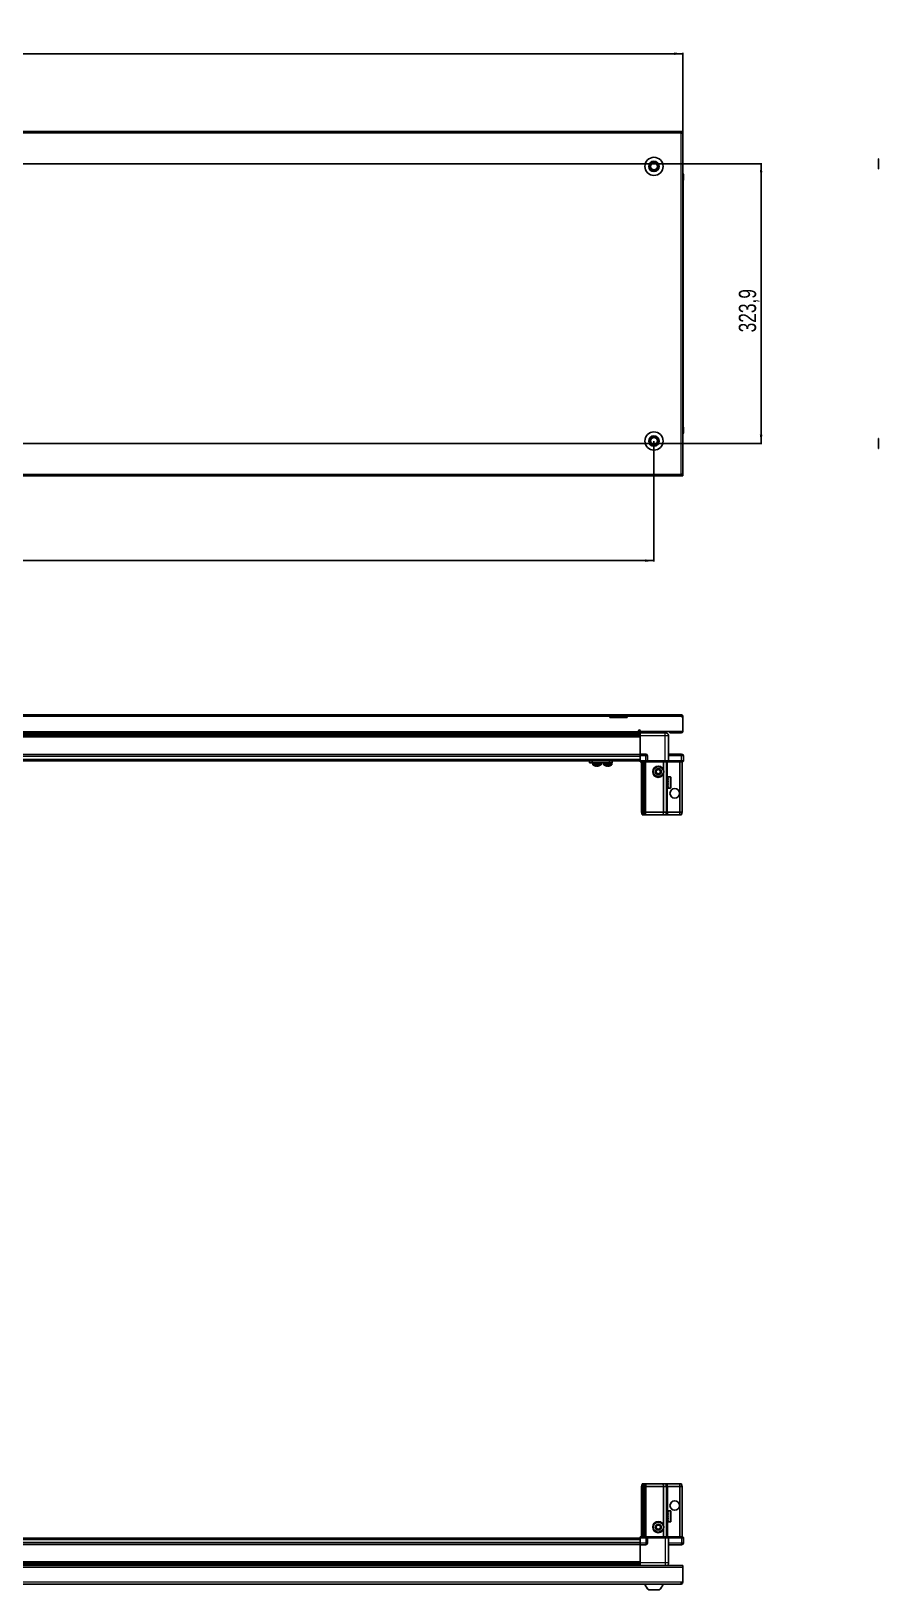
# Model space of a CAD drawing. Header units: millimetres. Extents: x 1132 to 6027, y -42 to 1858.
# Drawn here: x 2158 to 3139, y -42 to 1763 of the extents above; entities that cross this region are included whole.
import ezdxf

# ---------------------------------------------------------------- set-up
doc = ezdxf.new("R2010")
doc.units = ezdxf.units.MM
doc.layers.add('FORMAT', color=7, linetype='Continuous')
doc.styles.add('SLDTEXTSTYLE0', font='TXT', dxfattribs={"width": 0.75})
doc.dimstyles.new('SLDDIMSTYLE0', dxfattribs={"dimtxt": 20, "dimasz": 10, "dimexe": 0, "dimexo": 0.0625, "dimgap": 5, "dimtad": 2, "dimdec": 1, "dimrnd": 1e-09, "dimzin": 12, "dimdsep": 46, "dimtxsty": 'SLDTEXTSTYLE0', "dimsah": 1, "dimcen": 0.09, "dimadec": 0, "dimazin": 3, "dimtfac": 1, "dimtofl": 0, "dimtmove": 0, "dimatfit": 3, "dimfxl": 0, "dimfrac": 2, "dimtolj": 1, "dimtzin": 12, "dimarcsym": 0})

# ---------------------------------------------------------------- blocks, each defined once
blk = doc.blocks.new('_D_1')
at = {"layer": 'FORMAT'}
for p, q in [((1313, 1646.6), (1313, 1737.6)), ((2912, 1736.6), (1313, 1736.6)), ((2912, 1646.6), (2912, 1737.6))]:
    blk.add_line(p, q, dxfattribs=at)
for points in [[(1313, 1736.6), (1323, 1735.1), (1323, 1738.1)], [(2912, 1736.6), (2902, 1738.1), (2902, 1735.1)]]:
    blk.add_solid(points, dxfattribs=at)
at = {"layer": 'FORMAT', "insert": (2082.9, 1762.4), "char_height": 20, "attachment_point": 1, "style": 'SLDTEXTSTYLE0'}
blk.add_mtext('1599', dxfattribs=at)
blk = doc.blocks.new('_D_2')
at = {"layer": 'FORMAT'}
for p, q in [((1346.5, 1288.1), (1346.5, 1148.6)), ((2878.5, 1288.1), (2878.5, 1148.6)), ((1346.5, 1149.6), (2878.5, 1149.6))]:
    blk.add_line(p, q, dxfattribs=at)
for points in [[(1346.5, 1149.6), (1356.5, 1148.1), (1356.5, 1151.1)], [(2878.5, 1149.6), (2868.5, 1151.1), (2868.5, 1148.1)]]:
    blk.add_solid(points, dxfattribs=at)
at = {"layer": 'FORMAT', "insert": (2082.9, 1175.4), "char_height": 20, "attachment_point": 1, "style": 'SLDTEXTSTYLE0'}
blk.add_mtext('1532', dxfattribs=at)
blk = doc.blocks.new('_D_3')
at = {"layer": 'FORMAT'}
for p, q in [((2112.5, 1609.1), (3003.5, 1609.1)), ((3002.5, 1609.1), (3002.5, 1285.3)), ((2112.5, 1285.3), (3003.5, 1285.3))]:
    blk.add_line(p, q, dxfattribs=at)
for points in [[(3002.5, 1609.1), (3001, 1599.1), (3004, 1599.1)], [(3002.5, 1285.3), (3004, 1295.3), (3001, 1295.3)]]:
    blk.add_solid(points, dxfattribs=at)
at = {"layer": 'FORMAT', "insert": (2976.7, 1413.9), "char_height": 20, "attachment_point": 1, "rotation": 90, "style": 'SLDTEXTSTYLE0'}
blk.add_mtext('323,9', dxfattribs=at)

msp = doc.modelspace()

# ---------------------------------------------------------------- linework, layer by layer
at = {"color": 7, "linetype": 'Continuous', "lineweight": 25}
for p, q in [((2909.89, 1646.6), (1315.09, 1646.6)), ((2909.89, 1644.5), (2909.89, 1646.6)), ((2911.99, 1646.6), (2909.89, 1646.6)), ((2909.89, 1645.1), (2911.99, 1645.1)), ((2909.89, 1644.5), (2911.99, 1644.5)), ((2911.99, 1645.1), (2911.99, 1646.6)), ((2911.99, 1644.5), (2911.99, 1645.1)), ((2911.99, 1249.7), (2911.99, 1644.5)), ((3138.76, 1614.74), (3138.46, 1614.74)), ((3138.46, 1603.17), (3138.46, 1614.74)), ((2911.99, 1597.93), (2911.99, 1597.93)), ((2911.99, 1590.1), (2912.49, 1590.1)), ((2912.34, 1304.1), (2912.34, 1590.1)), ((2912.49, 1596.6), (2912.49, 1590.1)), ((2912.49, 1590.1), (2912.49, 1596.6)), ((2912.49, 1590.1), (2912.49, 1590.1)), ((2912.49, 1590.1), (2912.49, 1590.1)), ((3138.46, 1603.17), (3138.76, 1603.17)), ((2911.99, 1304.1), (2912.49, 1304.1)), ((2912.49, 1304.1), (2912.49, 1304.1)), ((2912.49, 1297.6), (2912.49, 1304.1)), ((2912.49, 1304.1), (2912.49, 1297.6)), ((3138.76, 1291.04), (3138.46, 1291.04)), ((3138.46, 1281.36), (3138.46, 1291.04)), ((3138.46, 1279.47), (3138.46, 1281.36)), ((3138.46, 1279.47), (3138.76, 1279.47)), ((1315.09, 1247.6), (2909.89, 1247.6)), ((2909.89, 1247.6), (2909.89, 1249.7)), ((2911.99, 1249.7), (2909.89, 1249.7)), ((2911.99, 1249.1), (2909.89, 1249.1)), ((2909.89, 1247.6), (2911.99, 1247.6)), ((2911.99, 1249.1), (2911.99, 1249.7)), ((2911.99, 1249.1), (2911.99, 1247.6)), ((1397.49, 971.14), (2827.49, 971.14)), ((2827.49, 969.04), (2827.49, 971.14)), ((2827.49, 971.14), (2837.49, 971.14)), ((2837.49, 969.64), (2827.49, 969.64)), ((2827.49, 968.14), (2827.49, 969.04)), ((2847.49, 968.14), (2827.49, 968.14)), ((2837.49, 971.14), (2847.49, 971.14)), ((2847.49, 969.64), (2837.49, 969.64)), ((2847.49, 971.14), (2910.39, 971.14)), ((2847.49, 971.14), (2847.49, 969.04)), ((2847.49, 968.14), (2847.49, 969.04)), ((2910.99, 969.04), (2910.99, 968.14)), ((2910.99, 969.04), (2911.99, 969.04)), ((2911.99, 968.14), (2910.99, 968.14)), ((2911.99, 968.14), (2911.99, 969.04)), ((2911.99, 951.64), (2911.99, 968.14)), ((2862.49, 947.7), (1362.49, 947.7)), ((2862.49, 947.66), (1362.49, 947.66)), ((1388.61, 949.49), (2836.37, 949.49)), ((2124.99, 949.64), (2860.49, 949.64)), ((2830.99, 949.64), (2830.99, 949.49)), ((2831.1, 949.64), (2831.1, 949.49)), ((2831.28, 949.64), (2831.28, 949.49)), ((2831.79, 949.64), (2831.79, 949.49)), ((2832.18, 949.64), (2832.18, 949.49)), ((2833.04, 949.64), (2833.04, 949.49)), ((2833.6, 949.64), (2833.6, 949.49)), ((2834.72, 949.64), (2834.72, 949.49)), ((2835.4, 949.64), (2835.4, 949.49)), ((2836.37, 949.49), (2836.67, 949.49)), ((2836.67, 949.64), (2836.67, 949.49)), ((2836.67, 949.49), (2837.41, 949.49)), ((2836.67, 949.49), (2836.67, 949.49)), ((2836.93, 949.64), (2836.93, 949.49)), ((2837.41, 949.64), (2837.41, 949.49)), ((2837.41, 949.49), (2838.7, 949.49)), ((2838.61, 949.49), (2862.49, 949.49)), ((2838.7, 949.64), (2838.7, 949.49)), ((2838.79, 949.64), (2838.79, 949.49)), ((2839.42, 949.64), (2839.42, 949.49)), ((2840.62, 949.64), (2840.62, 949.49)), ((2841.24, 949.64), (2841.24, 949.49)), ((2842.22, 949.64), (2842.22, 949.49)), ((2842.7, 949.64), (2842.7, 949.49)), ((2843.37, 949.64), (2843.37, 949.49)), ((2843.64, 949.64), (2843.64, 949.49)), ((2843.94, 949.64), (2843.94, 949.49)), ((2843.99, 949.49), (2843.99, 949.64)), ((2843.99, 949.64), (2843.99, 949.49)), ((2860.49, 951.74), (2860.49, 952.49)), ((2860.49, 951.74), (2860.49, 949.64)), ((2862.49, 952.49), (2862.49, 951.64)), ((2862.49, 951.64), (2911.99, 951.64)), ((2862.49, 951.64), (2862.49, 950.14)), ((2862.49, 950.14), (2891.49, 950.14)), ((2862.49, 946.64), (2862.49, 925.64)), ((2865.24, 951.64), (2865.24, 950.14)), ((2891.74, 950.14), (2891.74, 951.64)), ((2895.49, 917.64), (2895.49, 946.64)), ((2896.99, 950.14), (2896.99, 951.64)), ((2898.99, 950.14), (2896.99, 950.14)), ((2898.99, 950.14), (2909.89, 950.14)), ((2122.49, 924.99), (2862.49, 924.99)), ((2862.49, 925.64), (2868.99, 925.64)), ((2862.49, 923.64), (2862.49, 925.64)), ((2862.49, 917.64), (2862.49, 923.64)), ((2870.99, 917.64), (2870.99, 923.64)), ((2895.49, 925.64), (2910.49, 925.64)), ((2912.49, 917.64), (2912.49, 923.64)), ((2122.49, 917.79), (2862.49, 917.79)), ((2803.84, 915.29), (2803.84, 917.79)), ((2806.84, 915.29), (2803.84, 915.29)), ((2806.84, 917.79), (2806.84, 915.29)), ((2827.04, 915.29), (2806.84, 915.29)), ((2807.69, 915.29), (2807.69, 913.39)), ((2817.19, 913.39), (2817.19, 915.29)), ((2817.24, 913.39), (2817.24, 915.29)), ((2820.19, 915.29), (2820.19, 913.39)), ((2827.04, 915.29), (2827.04, 917.79)), ((2830.04, 915.29), (2827.04, 915.29)), ((2829.69, 913.39), (2829.69, 915.29)), ((2830.04, 917.79), (2830.04, 915.29)), ((2862.49, 917.64), (2868.99, 917.64)), ((2862.49, 917.64), (2862.49, 917.31)), ((2862.49, 917.64), (2862.49, 917.64)), ((2868.99, 917.64), (2862.49, 917.64)), ((2862.49, 916.44), (2862.49, 917.31)), ((2862.49, 917.31), (2862.49, 917.31)), ((2862.49, 917.31), (2868.99, 917.31)), ((2870.31, 916.44), (2862.49, 916.44)), ((2863.99, 858.14), (2863.99, 916.44)), ((2865.49, 858.14), (2865.49, 916.44)), ((2866.99, 858.14), (2866.99, 916.44)), ((2867.99, 858.14), (2867.99, 916.44)), ((2870.99, 917.64), (2868.99, 917.64)), ((2870.31, 916.44), (2870.99, 916.44)), ((2870.99, 917.64), (2870.99, 916.44)), ((2870.99, 917.64), (2871.19, 917.64)), ((2871.19, 916.44), (2870.99, 916.44)), ((2871.19, 917.64), (2891.49, 917.64)), ((2891.49, 916.44), (2871.19, 916.44)), ((2889.49, 907.64), (2889.49, 916.44)), ((2889.49, 858.14), (2889.49, 902.64)), ((2891.49, 917.64), (2895.49, 917.64)), ((2895.49, 916.44), (2891.49, 916.44)), ((2892.99, 858.14), (2892.99, 916.44)), ((2895.49, 917.64), (2895.49, 916.44)), ((2895.49, 917.64), (2895.69, 917.64)), ((2895.69, 916.44), (2895.49, 916.44)), ((2895.69, 917.64), (2910.49, 917.64)), ((2910.49, 917.64), (2895.69, 917.64)), ((2910.49, 916.44), (2895.69, 916.44)), ((2908.49, 858.14), (2908.49, 916.44)), ((2912.49, 917.64), (2910.49, 917.64)), ((2910.49, 916.44), (2911.99, 916.44)), ((2910.99, 858.14), (2910.99, 916.44)), ((2911.99, 916.44), (2912.49, 917.31)), ((2912.49, 917.64), (2912.49, 917.31)), ((2893.02, 896.64), (2892.99, 896.64)), ((2892.99, 888.64), (2893.02, 888.64)), ((2893.5, 895.95), (2893.02, 896.64)), ((2893.02, 896.64), (2893.02, 895.6)), ((2893.02, 895.6), (2893.02, 888.64)), ((2893.02, 888.64), (2893.5, 889.33)), ((2893.99, 896.64), (2893.5, 895.95)), ((2893.5, 895.95), (2893.5, 895.09)), ((2893.5, 895.09), (2893.5, 889.33)), ((2893.5, 889.33), (2893.99, 888.64)), ((2893.99, 896.64), (2893.99, 895.6)), ((2893.99, 895.6), (2893.99, 888.64)), ((2894.49, 897.04), (2894.39, 897.04)), ((2894.39, 897.04), (2894.39, 888.24)), ((2894.39, 888.24), (2894.49, 888.24)), ((2897.39, 899.14), (2894.49, 899.14)), ((2894.49, 899.14), (2894.49, 899.13)), ((2894.99, 899.13), (2894.49, 899.13)), ((2894.49, 899.13), (2894.49, 899.05)), ((2894.49, 899.05), (2894.49, 898.71)), ((2894.99, 899.05), (2894.49, 899.05)), ((2894.99, 898.71), (2894.49, 898.71)), ((2894.49, 898.71), (2894.49, 898.4)), ((2894.49, 898.4), (2894.49, 897.69)), ((2894.99, 898.4), (2894.49, 898.4)), ((2894.99, 897.69), (2894.49, 897.69)), ((2894.49, 897.69), (2894.49, 897.19)), ((2894.49, 897.19), (2894.49, 896.18)), ((2894.99, 897.19), (2894.49, 897.19)), ((2894.99, 896.18), (2894.49, 896.18)), ((2894.49, 896.18), (2894.49, 895.53)), ((2894.49, 895.53), (2894.49, 894.32)), ((2894.99, 895.53), (2894.49, 895.53)), ((2894.99, 894.32), (2894.49, 894.32)), ((2894.49, 894.32), (2894.49, 893.78)), ((2894.99, 893.78), (2894.49, 893.78)), ((2894.49, 893.59), (2894.49, 892.29)), ((2894.99, 893.59), (2894.49, 893.59)), ((2894.99, 892.29), (2894.49, 892.29)), ((2894.99, 891.91), (2894.49, 891.91)), ((2894.49, 891.91), (2894.49, 891.56)), ((2894.99, 891.56), (2894.49, 891.56)), ((2894.49, 891.56), (2894.49, 890.31)), ((2894.99, 890.31), (2894.49, 890.31)), ((2894.49, 890.31), (2894.49, 889.63)), ((2894.49, 889.63), (2894.49, 888.55)), ((2894.99, 889.63), (2894.49, 889.63)), ((2894.99, 888.55), (2894.49, 888.55)), ((2894.49, 888.55), (2894.49, 888)), ((2894.49, 888), (2894.49, 887.19)), ((2894.99, 888), (2894.49, 888)), ((2894.99, 887.19), (2894.49, 887.19)), ((2894.49, 887.19), (2894.49, 886.82)), ((2894.49, 886.82), (2894.49, 886.36)), ((2894.99, 886.82), (2894.49, 886.82)), ((2894.99, 886.36), (2894.49, 886.36)), ((2894.49, 886.36), (2894.49, 886.21)), ((2894.49, 886.21), (2894.49, 886.14)), ((2894.99, 886.21), (2894.49, 886.21)), ((2894.49, 886.14), (2897.39, 886.14)), ((2894.99, 899.05), (2894.99, 899.13)), ((2894.99, 898.4), (2894.99, 898.71)), ((2894.99, 897.19), (2894.99, 897.69)), ((2894.99, 895.53), (2894.99, 896.18)), ((2894.99, 893.59), (2894.99, 894.32)), ((2894.99, 891.56), (2894.99, 892.29)), ((2894.99, 889.63), (2894.99, 890.31)), ((2894.99, 888), (2894.99, 888.55)), ((2894.99, 886.82), (2894.99, 887.19)), ((2894.99, 886.21), (2894.99, 886.36)), ((2898.19, 898.34), (2898.19, 896.86)), ((2898.19, 896.86), (2898.19, 886.94)), ((2863.99, 858.14), (2865.49, 858.14)), ((2864.79, 855.14), (2863.99, 858.14)), ((2865.94, 855.14), (2864.79, 855.14)), ((2865.94, 855.14), (2865.49, 858.14)), ((2865.49, 858.14), (2866.99, 858.14)), ((2866.44, 855.14), (2865.94, 855.14)), ((2866.44, 855.14), (2866.99, 858.14)), ((2867.18, 855.14), (2866.44, 855.14)), ((2866.99, 858.14), (2867.99, 858.14)), ((2867.18, 855.14), (2867.99, 858.14)), ((2868.99, 855.14), (2867.18, 855.14)), ((2867.99, 858.14), (2868.99, 858.14)), ((2868.99, 858.14), (2889.49, 858.14)), ((2889.16, 855.14), (2868.99, 855.14)), ((2889.16, 855.14), (2889.49, 858.14)), ((2892.18, 855.14), (2889.16, 855.14)), ((2889.49, 858.14), (2892.99, 858.14)), ((2892.99, 858.14), (2892.18, 855.14)), ((2893.99, 855.14), (2892.18, 855.14)), ((2892.99, 858.14), (2893.99, 858.14)), ((2893.99, 858.14), (2908.49, 858.14)), ((2908.33, 855.14), (2893.99, 855.14)), ((2908.49, 858.14), (2908.33, 855.14)), ((2910.18, 855.14), (2908.33, 855.14)), ((2908.49, 858.14), (2910.99, 858.14)), ((2910.99, 858.14), (2910.18, 855.14)), ((2864.79, 80.44), (2863.99, 77.44)), ((2863.99, 77.44), (2865.49, 77.44)), ((2863.99, 77.44), (2863.99, 19.14)), ((2865.94, 80.44), (2864.79, 80.44)), ((2865.94, 80.44), (2865.49, 77.44)), ((2865.49, 77.44), (2866.99, 77.44)), ((2865.49, 77.44), (2865.49, 19.14)), ((2866.44, 80.44), (2865.94, 80.44)), ((2866.44, 80.44), (2866.99, 77.44)), ((2867.18, 80.44), (2866.44, 80.44)), ((2866.99, 77.44), (2866.99, 19.14)), ((2866.99, 77.44), (2867.99, 77.44)), ((2867.18, 80.44), (2867.99, 77.44)), ((2868.99, 80.44), (2867.18, 80.44)), ((2867.99, 77.44), (2867.99, 19.14)), ((2867.99, 77.44), (2868.99, 77.44)), ((2889.16, 80.44), (2868.99, 80.44)), ((2868.99, 77.44), (2889.49, 77.44)), ((2889.16, 80.44), (2889.49, 77.44)), ((2892.18, 80.44), (2889.16, 80.44)), ((2889.49, 77.44), (2889.49, 32.94)), ((2889.49, 77.44), (2892.99, 77.44)), ((2892.99, 77.44), (2892.18, 80.44)), ((2893.99, 80.44), (2892.18, 80.44)), ((2892.99, 77.44), (2892.99, 19.14)), ((2892.99, 77.44), (2893.99, 77.44)), ((2908.33, 80.44), (2893.99, 80.44)), ((2893.99, 77.44), (2908.49, 77.44)), ((2908.49, 77.44), (2908.33, 80.44)), ((2910.18, 80.44), (2908.33, 80.44)), ((2908.49, 77.44), (2908.49, 19.14)), ((2908.49, 77.44), (2910.99, 77.44)), ((2910.99, 77.44), (2910.18, 80.44)), ((2910.99, 77.44), (2910.99, 19.14)), ((2893.02, 46.94), (2892.99, 46.94)), ((2892.99, 38.94), (2893.02, 38.94)), ((2893.5, 46.25), (2893.02, 46.94)), ((2893.02, 46.94), (2893.02, 38.94)), ((2893.02, 38.94), (2893.5, 39.63)), ((2893.99, 46.94), (2893.5, 46.25)), ((2893.5, 46.25), (2893.5, 39.63)), ((2893.5, 39.63), (2893.99, 38.94)), ((2893.99, 46.94), (2893.99, 38.94)), ((2894.49, 47.34), (2894.39, 47.34)), ((2894.39, 47.34), (2894.39, 38.54)), ((2894.39, 38.54), (2894.49, 38.54)), ((2897.39, 49.44), (2894.49, 49.44)), ((2894.99, 49.44), (2894.49, 49.44)), ((2894.49, 49.44), (2894.49, 49.39)), ((2894.49, 49.39), (2894.49, 49.11)), ((2894.99, 49.39), (2894.49, 49.39)), ((2894.99, 49.11), (2894.49, 49.11)), ((2894.49, 49.11), (2894.49, 48.83)), ((2894.99, 48.83), (2894.49, 48.83)), ((2894.49, 48.83), (2894.49, 48.17)), ((2894.99, 48.17), (2894.49, 48.17)), ((2894.49, 48.17), (2894.49, 47.7)), ((2894.49, 47.7), (2894.49, 46.72)), ((2894.99, 47.7), (2894.49, 47.7)), ((2894.99, 46.72), (2894.49, 46.72)), ((2894.49, 46.72), (2894.49, 46.1)), ((2894.49, 46.1), (2894.49, 44.9)), ((2894.99, 46.1), (2894.49, 46.1)), ((2894.99, 44.9), (2894.49, 44.9)), ((2894.49, 44.9), (2894.49, 44.27)), ((2894.99, 44.27), (2894.49, 44.27)), ((2894.49, 44.19), (2894.49, 42.89)), ((2894.99, 44.19), (2894.49, 44.19)), ((2894.99, 42.89), (2894.49, 42.89)), ((2894.99, 42.41), (2894.49, 42.41)), ((2894.49, 42.41), (2894.49, 42.15)), ((2894.49, 42.15), (2894.49, 40.89)), ((2894.99, 42.15), (2894.49, 42.15)), ((2894.99, 40.89), (2894.49, 40.89)), ((2894.49, 40.89), (2894.49, 40.2)), ((2894.49, 40.2), (2894.49, 39.08)), ((2894.99, 40.2), (2894.49, 40.2)), ((2894.99, 39.08), (2894.49, 39.08)), ((2894.49, 39.08), (2894.49, 38.51)), ((2894.49, 38.51), (2894.49, 37.65)), ((2894.99, 38.51), (2894.49, 38.51)), ((2894.99, 37.65), (2894.49, 37.65)), ((2894.49, 37.65), (2894.49, 37.26)), ((2894.49, 37.26), (2894.49, 36.74)), ((2894.99, 37.26), (2894.49, 37.26)), ((2894.99, 36.74), (2894.49, 36.74)), ((2894.49, 36.74), (2894.49, 36.56)), ((2894.49, 36.56), (2894.49, 36.44)), ((2894.99, 36.56), (2894.49, 36.56)), ((2894.49, 36.44), (2897.39, 36.44)), ((2894.99, 49.39), (2894.99, 49.44)), ((2894.99, 48.83), (2894.99, 49.11)), ((2894.99, 47.7), (2894.99, 48.17)), ((2894.99, 46.1), (2894.99, 46.72)), ((2894.99, 44.19), (2894.99, 44.9)), ((2894.99, 42.15), (2894.99, 42.89)), ((2894.99, 40.2), (2894.99, 40.89)), ((2894.99, 38.51), (2894.99, 39.08)), ((2894.99, 37.26), (2894.99, 37.65)), ((2894.99, 36.56), (2894.99, 36.74)), ((2898.19, 48.64), (2898.19, 37.24)), ((2862.49, 19.14), (2870.31, 19.14)), ((2862.49, 18.28), (2862.49, 19.14)), ((2862.49, 17.94), (2862.49, 18.28)), ((2868.99, 18.28), (2862.49, 18.28)), ((2870.99, 19.14), (2870.31, 19.14)), ((2870.99, 17.94), (2870.99, 19.14)), ((2870.99, 19.14), (2871.19, 19.14)), ((2871.19, 19.14), (2891.49, 19.14)), ((2889.49, 27.94), (2889.49, 19.14)), ((2891.49, 19.14), (2895.49, 19.14)), ((2895.49, 17.94), (2895.49, 19.14)), ((2895.49, 19.14), (2895.69, 19.14)), ((2895.69, 19.14), (2910.49, 19.14)), ((2911.99, 19.14), (2910.49, 19.14)), ((2912.49, 18.28), (2911.99, 19.14)), ((2912.49, 18.28), (2911.99, 19.14)), ((2912.49, 17.94), (2912.49, 18.28)), ((2912.49, 17.94), (2912.49, 18.28)), ((2862.49, 17.79), (2122.49, 17.79)), ((2862.49, 10.59), (2122.49, 10.59)), ((2868.99, 17.94), (2862.49, 17.94)), ((2862.49, 17.94), (2862.49, 11.94)), ((2862.49, 11.94), (2862.49, 9.94)), ((2862.49, 9.94), (2868.99, 9.94)), ((2862.49, -11.06), (2862.49, 9.94)), ((2868.99, 17.94), (2870.99, 17.94)), ((2870.99, 17.94), (2868.99, 17.94)), ((2871.19, 17.94), (2870.99, 17.94)), ((2870.99, 17.94), (2870.99, 11.94)), ((2891.49, 17.94), (2871.19, 17.94)), ((2895.49, 17.94), (2891.49, 17.94)), ((2895.69, 17.94), (2895.49, 17.94)), ((2895.49, 17.94), (2895.49, -11.06)), ((2895.49, 9.94), (2910.49, 9.94)), ((2910.49, 17.94), (2895.69, 17.94)), ((2910.49, 17.94), (2912.49, 17.94)), ((2912.49, 17.94), (2912.49, 17.94)), ((2912.49, 17.94), (2912.49, 11.94)), ((1312.99, -14.06), (2911.99, -14.06)), ((1362.49, -12.08), (2862.49, -12.08)), ((1362.49, -12.12), (2862.49, -12.12)), ((2836.37, -13.91), (1388.61, -13.91)), ((2830.99, -14.06), (2830.99, -13.91)), ((2831.16, -14.06), (2831.16, -13.91)), ((2831.37, -14.06), (2831.37, -13.91)), ((2831.93, -14.06), (2831.93, -13.91)), ((2832.35, -14.06), (2832.35, -13.91)), ((2833.25, -14.06), (2833.25, -13.91)), ((2833.83, -14.06), (2833.83, -13.91)), ((2834.98, -14.06), (2834.98, -13.91)), ((2835.67, -14.06), (2835.67, -13.91)), ((2836.95, -13.91), (2836.37, -13.91)), ((2836.95, -14.06), (2836.95, -13.91)), ((2836.96, -13.91), (2836.95, -13.91)), ((2837.69, -13.91), (2836.96, -13.91)), ((2837.13, -14.06), (2837.13, -13.91)), ((2837.63, -14.06), (2837.63, -13.91)), ((2837.69, -14.06), (2837.69, -13.91)), ((2838.61, -13.91), (2837.69, -13.91)), ((2837.69, -13.91), (2837.69, -13.91)), ((2862.49, -13.91), (2838.61, -13.91)), ((2838.98, -14.06), (2838.98, -13.91)), ((2839.69, -14.06), (2839.69, -13.91)), ((2840.86, -14.06), (2840.86, -13.91)), ((2841.47, -14.06), (2841.47, -13.91)), ((2842.41, -14.06), (2842.41, -13.91)), ((2842.86, -14.06), (2842.86, -13.91)), ((2843.48, -14.06), (2843.48, -13.91)), ((2843.73, -14.06), (2843.73, -13.91)), ((2843.97, -14.06), (2843.97, -13.91)), ((2843.99, -14.06), (2843.99, -13.91)), ((2896.99, -13.96), (2909.89, -13.96)), ((2896.99, -13.96), (2896.99, -14.06)), ((2911.99, -14.06), (2911.99, -16.16)), ((2911.99, -16.16), (2911.99, -33.46)), ((2909.89, -35.56), (1315.09, -35.56)), ((2911.99, -33.46), (2909.89, -33.46)), ((2909.89, -35.56), (2909.89, -33.46)), ((2872.49, -42.16), (2884.49, -42.16))]:
    msp.add_line(p, q, dxfattribs=at)
at = {"color": 8, "linetype": 'Continuous', "lineweight": 18}
for p, q in [((2909.89, 1644.5), (1315.09, 1644.5)), ((2909.89, 1249.7), (2909.89, 1644.5)), ((2911.99, 1596.6), (2912.49, 1596.6)), ((2911.99, 1297.6), (2912.49, 1297.6)), ((1315.09, 1249.7), (2909.89, 1249.7)), ((2827.49, 969.04), (1397.49, 969.04)), ((2837.49, 971.14), (2837.49, 969.64)), ((2910.99, 969.04), (2847.49, 969.04)), ((2862.49, 948.91), (1362.49, 948.91)), ((1362.49, 946.46), (2862.49, 946.46)), ((2862.49, 945.04), (1362.49, 945.04)), ((2124.99, 951.74), (2860.49, 951.74)), ((2860.49, 950.14), (2862.49, 950.14)), ((2891.49, 946.64), (2862.49, 946.64)), ((2891.49, 917.64), (2891.49, 946.64)), ((2898.99, 951.64), (2898.99, 950.14)), ((2909.89, 951.64), (2909.89, 950.14)), ((2122.49, 925.64), (2862.49, 925.64)), ((2122.49, 922.99), (2862.49, 922.99)), ((2868.99, 923.64), (2862.49, 923.64)), ((2868.99, 923.64), (2868.99, 925.64)), ((2868.99, 917.64), (2868.99, 923.64)), ((2870.99, 923.64), (2868.99, 923.64)), ((2910.49, 923.64), (2895.49, 923.64)), ((2910.49, 925.64), (2910.49, 923.64)), ((2910.49, 917.64), (2910.49, 923.64)), ((2912.49, 923.64), (2910.49, 923.64)), ((2122.49, 919.79), (2862.49, 919.79)), ((2809.9, 913.39), (2807.69, 913.39)), ((2810, 913.02), (2807.88, 913.02)), ((2817.19, 913.39), (2809.9, 913.39)), ((2816.99, 913.02), (2810, 913.02)), ((2817.04, 913.02), (2816.99, 913.02)), ((2817.24, 913.39), (2817.19, 913.39)), ((2827.69, 913.39), (2820.19, 913.39)), ((2827.58, 913.02), (2820.38, 913.02)), ((2829.49, 913.02), (2827.58, 913.02)), ((2829.69, 913.39), (2827.69, 913.39)), ((2862.49, 917.64), (2862.49, 917.31)), ((2868.99, 917.64), (2868.99, 917.31)), ((2868.99, 858.14), (2868.99, 916.44)), ((2871.19, 917.64), (2871.19, 916.44)), ((2891.49, 917.64), (2891.49, 916.44)), ((2893.99, 896.64), (2893.99, 916.44)), ((2895.69, 917.64), (2895.69, 916.44)), ((2910.49, 917.64), (2910.49, 916.44)), ((2893.99, 858.14), (2893.99, 888.64)), ((2897.39, 899.14), (2897.39, 897.45)), ((2897.39, 897.45), (2897.39, 886.14)), ((2868.99, 855.14), (2868.99, 858.14)), ((2893.99, 858.14), (2893.99, 855.14)), ((2868.99, 80.44), (2868.99, 77.44)), ((2868.99, 77.44), (2868.99, 19.14)), ((2893.99, 77.44), (2893.99, 80.44)), ((2893.99, 77.44), (2893.99, 46.94)), ((2893.99, 38.94), (2893.99, 19.14)), ((2897.39, 49.44), (2897.39, 36.44)), ((2868.99, 17.94), (2868.99, 18.28)), ((2871.19, 19.14), (2871.19, 17.94)), ((2891.49, 17.94), (2891.49, 19.14)), ((2895.69, 19.14), (2895.69, 17.94)), ((2910.49, 17.94), (2910.49, 19.14)), ((2862.49, 15.79), (2122.49, 15.79)), ((2862.49, 12.59), (2122.49, 12.59)), ((2862.49, 9.94), (2122.49, 9.94)), ((2868.99, 11.94), (2862.49, 11.94)), ((2868.99, 17.94), (2868.99, 11.94)), ((2870.99, 11.94), (2868.99, 11.94)), ((2868.99, 11.94), (2868.99, 9.94)), ((2891.49, 17.94), (2891.49, -11.06)), ((2910.49, 11.94), (2895.49, 11.94)), ((2910.49, 17.94), (2910.49, 11.94)), ((2912.49, 11.94), (2910.49, 11.94)), ((2910.49, 9.94), (2910.49, 11.94)), ((2911.99, -16.16), (1312.99, -16.16)), ((1362.49, -9.46), (2862.49, -9.46)), ((2862.49, -10.88), (1362.49, -10.88)), ((1362.49, -13.32), (2862.49, -13.32)), ((2891.49, -11.06), (2862.49, -11.06)), ((2909.89, -14.06), (2909.89, -13.96)), ((2909.89, -33.46), (1315.09, -33.46))]:
    msp.add_line(p, q, dxfattribs=at)
at = {"color": 7, "linetype": 'Continuous', "lineweight": 25, "flags": 128}
msp.add_lwpolyline([(2910.53, -14.06), (2910.3, -14), (2909.89, -13.96)], dxfattribs=at)
at = {"color": 7, "linetype": 'Continuous', "lineweight": 25}
for centre, radius in [((2878.49, 1606.1), 10.5), ((2878.49, 1606.1), 6), ((2878.49, 1606.1), 3.9), ((2878.49, 1288.1), 10.5), ((2878.49, 1288.1), 6), ((2878.49, 1288.1), 3.9), ((2883.49, 905.14), 6.5), ((2883.49, 905.14), 3.46), ((2902.49, 880.14), 5.5), ((2902.49, 55.44), 5.5), ((2883.49, 30.44), 6.5), ((2883.49, 30.44), 3.46)]:
    msp.add_circle(centre, radius, dxfattribs=at)
at = {"color": 8, "linetype": 'Continuous', "lineweight": 18}
for centre in [(2883.49, 905.14), (2883.49, 30.44)]:
    msp.add_circle(centre, 5.7, dxfattribs=at)
at = {"color": 7, "linetype": 'Continuous', "lineweight": 25}
for centre, radius, start, end in [((2878.49, 1606.1), 4.62, 120, 180), ((2878.49, 1606.1), 4.62, 60, 120), ((2878.49, 1606.1), 4.62, 360, 60), ((2878.49, 1606.1), 4.62, 180, 240), ((2878.49, 1606.1), 4.62, 240, 300), ((2878.49, 1606.1), 4.62, 300, 360), ((2910.49, 1596.6), 2, 33.94202, 41.40962), ((2910.49, 1596.6), 2, 0, 41.39416), ((2910.49, 1596.6), 2, 0, 18.58003), ((2878.49, 1288.1), 4.62, 120, 180), ((2878.49, 1288.1), 4.62, 180, 240), ((2878.49, 1288.1), 4.62, 60, 120), ((2878.49, 1288.1), 4.62, 240, 300), ((2878.49, 1288.1), 4.62, 0, 60), ((2878.49, 1288.1), 4.62, 300, 0), ((2910.49, 1297.6), 2, 318.59038, 0), ((2861.49, 952.49), 1, 0, 180), ((2909.89, 952.24), 2.1, 270, 343.39845), ((2868.99, 923.64), 2, 0, 90), ((2910.49, 923.64), 2, 0, 90), ((2808.14, 913.39), 0.45, 180, 235.28209), ((2812.44, 919.59), 8, 235.28209, 259.05401), ((2812.44, 919.59), 8, 280.84597, 304.71791), ((2812.49, 919.59), 8, 280.92113, 304.71791), ((2816.74, 913.39), 0.45, 304.71791, 0), ((2816.79, 913.39), 0.45, 304.71791, 0), ((2820.64, 913.39), 0.45, 180, 235.28209), ((2824.94, 919.59), 8, 235.28209, 258.92302), ((2824.94, 919.59), 8, 280.93918, 304.71791), ((2829.24, 913.39), 0.45, 304.71791, 0), ((2883.49, 905.14), 2.5, 118.29497, 178.29497), ((2883.49, 905.14), 2.5, 178.29497, 238.29497), ((2883.49, 905.14), 2.5, 238.29497, 298.29497), ((2883.49, 905.14), 2.5, 58.29497, 118.29497), ((2883.49, 905.14), 2.5, 298.29497, 358.29497), ((2883.49, 905.14), 2.5, 358.29497, 58.29497), ((2893.99, 897.04), 0.4, 270, 360), ((2893.99, 888.24), 0.4, 0, 90), ((2897.39, 898.34), 0.8, 360, 90), ((2897.39, 886.94), 0.8, 270, 0), ((2893.99, 47.34), 0.4, 270, 360), ((2893.99, 38.54), 0.4, 0, 90), ((2897.39, 48.64), 0.8, 360, 90), ((2897.39, 37.24), 0.8, 270, 0), ((2883.49, 30.44), 2.5, 134.67671, 194.67671), ((2883.49, 30.44), 2.5, 194.67671, 254.67671), ((2883.49, 30.44), 2.5, 74.67671, 134.67671), ((2883.49, 30.44), 2.5, 254.67671, 314.67671), ((2883.49, 30.44), 2.5, 14.67671, 74.67671), ((2883.49, 30.44), 2.5, 314.67671, 14.67671), ((2868.99, 11.94), 2, 270, 0), ((2910.49, 11.94), 2, 270, 0), ((2879.51, -32.54), 11.91, 194.70035, 233.8734), ((2877.46, -32.54), 11.91, 306.1266, 345.29965), ((2909.89, -33.46), 2.1, 270, 360), ((2909.89, -33.46), 0.6, 270, 0)]:
    msp.add_arc(centre, radius, start, end, dxfattribs=at)
for centre, start_param, end_param in [((2868.99, 913.84), 5.5604511, 6.2831853), ((2868.99, 21.74), 3.1415927, 3.8643269)]:
    msp.add_ellipse(centre, major_axis=(0, 3.46), ratio=0.5773503, start_param=start_param, end_param=end_param, dxfattribs=at)
for points, knots in [([(2873.87, 1606.1), (2874.2, 1606.68), (2874.77, 1607.66), (2875.59, 1609.08), (2876, 1609.79), (2876.18, 1610.1)], [0, 0, 0, 0, 0.4391308, 0.7513783, 1, 1, 1, 1]), ([(2876.18, 1610.1), (2876.38, 1610.1), (2877.08, 1610.1), (2878.39, 1610.1), (2879.78, 1610.1), (2880.53, 1610.1), (2880.8, 1610.1)], [0, 0, 0, 0, 0.1393293, 0.4852696, 0.8163565, 1, 1, 1, 1]), ([(2880.8, 1610.1), (2881.13, 1609.53), (2881.69, 1608.55), (2882.52, 1607.13), (2882.93, 1606.42), (2883.11, 1606.1)], [0, 0, 0, 0, 0.4391308, 0.7513783, 1, 1, 1, 1]), ([(2876.18, 1602.1), (2875.85, 1602.68), (2875.28, 1603.66), (2874.46, 1605.08), (2874.05, 1605.79), (2873.87, 1606.1)], [0, 0, 0, 0, 0.4391308, 0.7513783, 1, 1, 1, 1]), ([(2880.8, 1602.1), (2880.53, 1602.1), (2879.78, 1602.1), (2878.39, 1602.1), (2877.08, 1602.1), (2876.38, 1602.1), (2876.18, 1602.1)], [0, 0, 0, 0, 0.1836435, 0.5147304, 0.8606707, 1, 1, 1, 1]), ([(2883.11, 1606.1), (2882.78, 1605.53), (2882.21, 1604.55), (2881.39, 1603.13), (2880.98, 1602.42), (2880.8, 1602.1)], [0, 0, 0, 0, 0.4391308, 0.7513783, 1, 1, 1, 1]), ([(2873.87, 1288.1), (2874.2, 1288.68), (2874.77, 1289.66), (2875.59, 1291.08), (2876, 1291.79), (2876.18, 1292.1)], [0, 0, 0, 0, 0.4391308, 0.7513783, 1, 1, 1, 1]), ([(2876.18, 1284.1), (2875.85, 1284.68), (2875.28, 1285.66), (2874.46, 1287.08), (2874.05, 1287.79), (2873.87, 1288.1)], [0, 0, 0, 0, 0.4391308, 0.7513783, 1, 1, 1, 1]), ([(2876.18, 1292.1), (2876.38, 1292.1), (2877.08, 1292.1), (2878.39, 1292.1), (2879.78, 1292.1), (2880.53, 1292.1), (2880.8, 1292.1)], [0, 0, 0, 0, 0.1393293, 0.4852696, 0.8163565, 1, 1, 1, 1]), ([(2880.8, 1284.1), (2880.53, 1284.1), (2879.78, 1284.1), (2878.39, 1284.1), (2877.08, 1284.1), (2876.38, 1284.1), (2876.18, 1284.1)], [0, 0, 0, 0, 0.1836435, 0.5147304, 0.8606707, 1, 1, 1, 1]), ([(2880.8, 1292.1), (2881.13, 1291.53), (2881.69, 1290.55), (2882.52, 1289.13), (2882.93, 1288.42), (2883.11, 1288.1)], [0, 0, 0, 0, 0.4391308, 0.7513783, 1, 1, 1, 1]), ([(2883.11, 1288.1), (2882.78, 1287.53), (2882.21, 1286.55), (2881.39, 1285.13), (2880.98, 1284.42), (2880.8, 1284.1)], [0, 0, 0, 0, 0.4391308, 0.7513783, 1, 1, 1, 1]), ([(2911.99, 969.04), (2911.96, 969.29), (2911.91, 969.79), (2911.52, 970.43), (2910.96, 970.91), (2910.5, 971.04), (2910.26, 971.11)], [0, 0, 0, 0, 0.2601609, 0.506776, 0.753388, 1, 1, 1, 1]), ([(2910.39, 971.14), (2910.43, 971.11), (2910.52, 971.06), (2910.66, 970.67), (2910.79, 970.11), (2910.9, 969.53), (2910.97, 969.17), (2910.99, 969.04)], [0, 0, 0, 0, 0.2302553, 0.4485219, 0.6667858, 0.8850496, 1, 1, 1, 1]), ([(2862.49, 946.64), (2862.49, 947.03), (2862.49, 947.82), (2862.49, 948.87), (2862.49, 949.66), (2862.49, 950.08), (2862.49, 950.12), (2862.49, 950.14)], [0, 0, 0, 0, 0.2146939, 0.4293877, 0.6440816, 0.8587754, 1, 1, 1, 1]), ([(2891.49, 950.14), (2891.55, 950.14), (2891.69, 950.14), (2891.85, 950.14), (2891.97, 950.14), (2891.98, 950.14), (2891.99, 950.14)], [0, 0, 0, 0, 0.2493943, 0.5003335, 0.7501667, 1, 1, 1, 1]), ([(2895.49, 946.64), (2895.44, 947.08), (2895.37, 947.76), (2894.93, 948.57), (2894.48, 949.13), (2893.92, 949.59), (2893.11, 950.02), (2892.43, 950.09), (2891.99, 950.14)], [0, 0, 0, 0, 0.2394568, 0.3683607, 0.5, 0.6316393, 0.7605432, 1, 1, 1, 1]), ([(2810.92, 911.74), (2810.91, 911.74), (2810.88, 911.75), (2810.67, 911.81), (2810.51, 911.87), (2810.45, 911.9), (2810.44, 911.91), (2810.44, 911.91), (2810.45, 911.91), (2810.47, 911.91), (2810.52, 911.9), (2810.74, 911.85), (2811.07, 911.78), (2811.45, 911.74), (2811.73, 911.73), (2811.99, 911.77), (2812.13, 911.84), (2812.26, 911.9), (2812.31, 911.91), (2812.33, 911.91), (2812.35, 911.91), (2812.38, 911.91), (2812.42, 911.9), (2812.54, 911.86), (2812.7, 911.79), (2812.95, 911.73), (2813.31, 911.73), (2813.68, 911.78), (2814.01, 911.84), (2814.24, 911.9), (2814.32, 911.91), (2814.34, 911.91), (2814.35, 911.91), (2814.35, 911.91), (2814.33, 911.89), (2814.17, 911.81), (2813.93, 911.73), (2813.94, 911.74), (2813.95, 911.74)], [0, 0, 0, 0, 0.0245191, 0.1059739, 0.1338421, 0.1478185, 0.1535531, 0.1564027, 0.1592796, 0.1617801, 0.1664773, 0.1816483, 0.2541107, 0.3009981, 0.3355791, 0.3791917, 0.4620214, 0.4826759, 0.486455, 0.4902707, 0.4928167, 0.4953568, 0.4997844, 0.513427, 0.5769545, 0.6409725, 0.679017, 0.7313711, 0.7890832, 0.8180386, 0.8216661, 0.824546, 0.8274502, 0.8308045, 0.8371581, 0.8638539, 0.9698659, 1, 1, 1, 1]), ([(2823.41, 911.74), (2823.42, 911.74), (2823.47, 911.73), (2823.42, 911.75), (2823.3, 911.8), (2823.19, 911.85), (2823.14, 911.88), (2823.11, 911.89), (2823.09, 911.91), (2823.09, 911.91), (2823.1, 911.91), (2823.1, 911.91), (2823.11, 911.91)], [0, 0, 0, 0, 0.117513, 0.3191822, 0.6555874, 0.7806573, 0.8588867, 0.9097918, 0.9600554, 0.9795862, 0.9947917, 1, 1, 1, 1]), ([(2823.11, 911.91), (2823.11, 911.91), (2823.12, 911.91), (2823.16, 911.91), (2823.32, 911.87), (2823.61, 911.81), (2823.96, 911.75), (2824.29, 911.73), (2824.62, 911.75), (2824.83, 911.81), (2824.99, 911.87), (2825.07, 911.9), (2825.11, 911.91), (2825.14, 911.91), (2825.16, 911.91), (2825.18, 911.91), (2825.22, 911.9), (2825.33, 911.85), (2825.44, 911.78), (2825.64, 911.74), (2825.89, 911.73), (2826.28, 911.77), (2826.63, 911.84), (2826.9, 911.9), (2826.96, 911.91), (2826.98, 911.91), (2826.99, 911.91), (2826.99, 911.91), (2826.98, 911.9), (2826.88, 911.86), (2826.66, 911.79), (2826.45, 911.73), (2826.44, 911.74), (2826.44, 911.74)], [0, 0, 0, 0, 0.0033506, 0.0080628, 0.021119, 0.0794763, 0.1490118, 0.1929925, 0.2373326, 0.3338878, 0.3669223, 0.3834897, 0.3902874, 0.3936653, 0.3970754, 0.4000395, 0.4056074, 0.423591, 0.5094867, 0.5650663, 0.606058, 0.6577556, 0.7559406, 0.7804241, 0.7849037, 0.7894268, 0.7924448, 0.7954558, 0.8007042, 0.816876, 0.8921804, 0.9680663, 1, 1, 1, 1]), ([(2880.95, 903.77), (2880.96, 904.29), (2880.99, 905.25), (2881.02, 906.21), (2881.03, 906.66)], [0, 0, 0, 0, 0.5346859, 1, 1, 1, 1]), ([(2883.4, 902.26), (2883.11, 902.44), (2882.41, 902.87), (2881.56, 903.39), (2881.05, 903.71), (2880.95, 903.77)], [0, 0, 0, 0, 0.3629006, 0.8668753, 1, 1, 1, 1]), ([(2881.03, 906.66), (2881.49, 906.9), (2882.34, 907.36), (2883.18, 907.81), (2883.57, 908.03)], [0, 0, 0, 0, 0.5346859, 1, 1, 1, 1]), ([(2885.94, 903.62), (2885.49, 903.38), (2884.64, 902.92), (2883.8, 902.47), (2883.4, 902.26)], [0, 0, 0, 0, 0.53468586, 1, 1, 1, 1]), ([(2883.57, 908.03), (2883.68, 907.96), (2884.19, 907.65), (2885.04, 907.12), (2885.74, 906.69), (2886.03, 906.51)], [0, 0, 0, 0, 0.1331247, 0.6370994, 1, 1, 1, 1]), ([(2886.03, 906.51), (2886.01, 905.99), (2885.99, 905.03), (2885.96, 904.07), (2885.94, 903.62)], [0, 0, 0, 0, 0.5346859, 1, 1, 1, 1]), ([(2880.7, 31.2), (2881.07, 31.57), (2881.76, 32.24), (2882.44, 32.92), (2882.76, 33.23)], [0, 0, 0, 0, 0.5346859, 1, 1, 1, 1]), ([(2881.44, 28.41), (2881.35, 28.74), (2881.14, 29.54), (2880.89, 30.5), (2880.74, 31.08), (2880.7, 31.2)], [0, 0, 0, 0, 0.3629006, 0.8668753, 1, 1, 1, 1]), ([(2884.22, 27.65), (2883.72, 27.78), (2882.79, 28.04), (2881.87, 28.29), (2881.44, 28.41)], [0, 0, 0, 0, 0.5346859, 1, 1, 1, 1]), ([(2882.76, 33.23), (2883.25, 33.1), (2884.18, 32.84), (2885.11, 32.59), (2885.54, 32.47)], [0, 0, 0, 0, 0.53468586, 1, 1, 1, 1]), ([(2886.27, 29.68), (2885.91, 29.32), (2885.22, 28.64), (2884.54, 27.96), (2884.22, 27.65)], [0, 0, 0, 0, 0.53468586, 1, 1, 1, 1]), ([(2885.54, 32.47), (2885.57, 32.35), (2885.72, 31.77), (2885.98, 30.81), (2886.19, 30.01), (2886.27, 29.68)], [0, 0, 0, 0, 0.1331247, 0.6370994, 1, 1, 1, 1]), ([(2862.49, -11.06), (2862.49, -11.45), (2862.49, -12.25), (2862.49, -13.26), (2862.49, -13.89), (2862.49, -14.05), (2862.49, -14.06)], [0, 0, 0, 0, 0.3255201, 0.6510403, 0.9765604, 1, 1, 1, 1]), ([(2895.49, -11.06), (2895.44, -11.5), (2895.37, -12.18), (2894.93, -12.99), (2894.48, -13.54), (2894.07, -13.91), (2893.81, -14.04), (2893.77, -14.06)], [0, 0, 0, 0, 0.3630185, 0.5584377, 0.7580039, 0.9575702, 1, 1, 1, 1])]:
    msp.add_open_spline(points, degree=3, knots=knots, dxfattribs=at)
at = {"color": 8, "linetype": 'Continuous', "lineweight": 18}
for points, knots in [([(2891.49, 946.64), (2891.49, 947.08), (2891.49, 947.76), (2891.49, 948.57), (2891.49, 949.13), (2891.49, 949.59), (2891.49, 950.02), (2891.49, 950.09), (2891.49, 950.14)], [0, 0, 0, 0, 0.2394568, 0.3683607, 0.5, 0.6316393, 0.7605432, 1, 1, 1, 1]), ([(2891.49, -11.06), (2891.49, -11.5), (2891.49, -12.18), (2891.49, -12.99), (2891.49, -13.54), (2891.49, -13.91), (2891.49, -14.04), (2891.49, -14.06)], [0, 0, 0, 0, 0.36301846, 0.55843766, 0.75800394, 0.95757021, 1, 1, 1, 1])]:
    msp.add_open_spline(points, degree=3, knots=knots, dxfattribs=at)
for points in [[(2895.49, 946.64), (2895.43, 946.64), (2895.31, 946.64), (2894.38, 946.64), (2893.06, 946.64), (2892.01, 946.64), (2891.49, 946.64)], [(2895.49, -11.06), (2895.43, -11.06), (2895.31, -11.06), (2894.38, -11.06), (2893.06, -11.06), (2892.01, -11.06), (2891.49, -11.06)]]:
    msp.add_open_spline(points, degree=3, dxfattribs=at)

# ---------------------------------------------------------------- dimensions: what is measured, and where the dimension line sits
at = {"layer": 'FORMAT'}
dim = msp.add_linear_dim(base=(1312.99, 1736.6), p1=(2911.99, 1646.6), p2=(1312.99, 1646.6), dimstyle='SLDDIMSTYLE0', dxfattribs=at)
dim.commit()
dim.dimension.update_dxf_attribs({"geometry": '_D_1', "text_midpoint": (2112.49, 1736.6), "dimtype": 160})
for base, p1, p2, angle, picture, middle in [((3002.48881076, 1285.25434732), (2112.48845386, 1609.10434732), (2112.48845386, 1285.25434732), 90, '_D_3', (3002.48881076, 1447.17934732)), ((2878.49, 1149.6), (1346.49, 1288.1), (2878.49, 1288.1), 0, '_D_2', (2112.49, 1149.6))]:
    dim = msp.add_linear_dim(base=base, p1=p1, p2=p2, angle=angle, dimstyle='SLDDIMSTYLE0', dxfattribs=at)
    dim.commit()
    dim.dimension.update_dxf_attribs({"geometry": picture, "text_midpoint": middle, "dimtype": 160})

doc.saveas('drawing.dxf')
